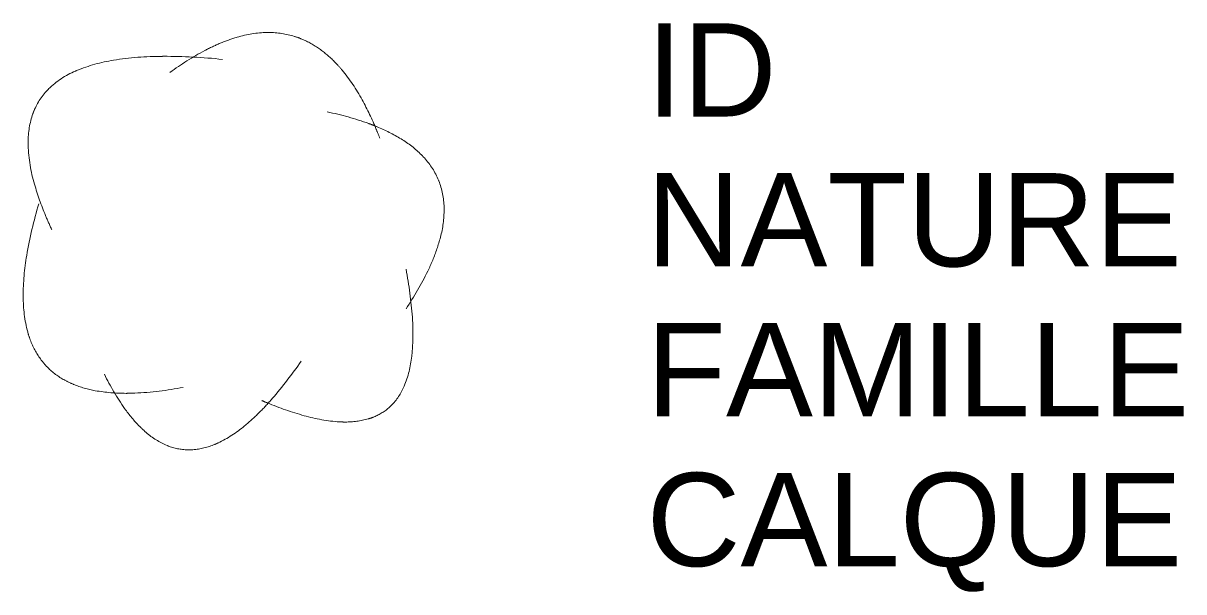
# Model space of a CAD drawing. Header units: metres. Extents: x 3121.62 to 3124.11, y 1729.4 to 1730.61.
import ezdxf

# ---------------------------------------------------------------- set-up
doc = ezdxf.new("R2010")
doc.units = ezdxf.units.M
doc.linetypes.add('Socle_Continu', pattern=[2.5, 2.5, 0])
doc.layers.add('JARDI_SCS', color=82, linetype='Socle_Continu', lineweight=13)
doc.styles.get("Standard").update_dxf_attribs({"font": 'arial.ttf'})

msp = doc.modelspace()

# ---------------------------------------------------------------- linework, layer by layer
at = {"layer": 'JARDI_SCS', "linetype": 'Socle_Continu'}
for points in [[(3122.3877, 1730.3676, 0.007667), (3122.3803, 1730.3863, 0.026874), (3122.3499, 1730.4498, 0.047786), (3122.3068, 1730.5135, 0.023985), (3122.2902, 1730.5318, 0.040407), (3122.2585, 1730.5588, 0.05708), (3122.2204, 1730.58, 0.021505), (3122.2049, 1730.5856, 0.075257), (3122.1495, 1730.594, 0.004647), (3122.146, 1730.594, 0.067031), (3122.0818, 1730.5839, 0.025669), (3122.0456, 1730.571, 0.024468), (3122.0124, 1730.5553, 0.036292), (3121.9377, 1730.5083)], [(3122.0502, 1730.5364, 0.026081), (3121.9239, 1730.543, 0.000498), (3121.9215, 1730.5429, 0.000061), (3121.9213, 1730.5429, 0.039737), (3121.8164, 1730.5346, 0.05935), (3121.7382, 1730.5126, 0.002412), (3121.7351, 1730.5113, 0.092506), (3121.6776, 1730.4731, 0.000753), (3121.6773, 1730.4728, 0.098491), (3121.6462, 1730.4263, 0.011844), (3121.6437, 1730.4199, 0.083514), (3121.6335, 1730.359, 0.009601), (3121.6336, 1730.3518, 0.062383), (3121.6472, 1730.2688, 0.027233), (3121.6708, 1730.2017, 0.012932), (3121.6846, 1730.1708)], [(3122.444, 1730.002, 0.034341), (3122.4906, 1730.0824, 0.016386), (3122.5012, 1730.1059, 0.033024), (3122.5178, 1730.155, 0.065516), (3122.5257, 1730.2153, 0.004498), (3122.5257, 1730.2195, 0.088708), (3122.5143, 1730.2762, 0.001985), (3122.5138, 1730.2774, 0.087204), (3122.4835, 1730.325, 0.010127), (3122.4771, 1730.3317, 0.060799), (3122.4334, 1730.3659, 0.037701), (3122.3819, 1730.3919, 0.012492), (3122.364, 1730.3988, 0.034867), (3122.2752, 1730.4239)], [(3121.6565, 1730.227, 0.030688), (3121.6305, 1730.1163, 0.042762), (3121.623, 1730.0286, 0.002681), (3121.6231, 1730.0231, 0.068057), (3121.634, 1729.9475, 0.027564), (3121.6404, 1729.9293, 0.0661), (3121.6635, 1729.8895, 0.02929), (3121.6757, 1729.8758, 0.071575), (3121.7114, 1729.8491, 0.024959), (3121.7311, 1729.8397, 0.055555), (3121.7777, 1729.8262, 0.042997), (3121.844, 1729.8205, 0.011964), (3121.8625, 1729.821, 0.03671), (3121.9658, 1729.8333)], [(3122.1346, 1729.8051, 0.004702), (3122.1468, 1729.7999, 0.029397), (3122.2255, 1729.7726, 0.053456), (3122.3015, 1729.7594, 0.017025), (3122.314, 1729.759, 0.067312), (3122.3626, 1729.7656, 0.029038), (3122.3754, 1729.77, 0.085197), (3122.4088, 1729.791, 0.008842), (3122.4121, 1729.7942, 0.097758), (3122.44, 1729.8359, 0.000163), (3122.44, 1729.836, 0.072483), (3122.4563, 1729.9, 0.026786), (3122.4589, 1729.949, 0.018833), (3122.4576, 1729.9835, 0.02958), (3122.444, 1730.0864)], [(3121.7971, 1729.8614, 0.039486), (3121.8406, 1729.788, 0.04359), (3121.8728, 1729.7496, 0.016585), (3121.8867, 1729.7366, 0.081902), (3121.9315, 1729.7087, 0.006579), (3121.9355, 1729.7071, 0.089308), (3121.9785, 1729.6994, 0.016983), (3121.9869, 1729.6996, 0.078527), (3122.0336, 1729.7109, 0.013117), (3122.041, 1729.7142, 0.063228), (3122.0977, 1729.7506, 0.02257), (3122.1312, 1729.7813, 0.018838), (3122.157, 1729.8091, 0.027877), (3122.219, 1729.8895)]]:
    msp.add_lwpolyline(points, format="xyb", dxfattribs=at)

# ---------------------------------------------------------------- texts
at = {"layer": 'JARDI_SCS', "linetype": 'Socle_Continu', "flags": 9}
for tag, p, s in [('ID', (3122.9597, 1730.4139), 'TP_1203'), ('NATURE', (3122.9597, 1730.0926), "Arbre d'ornement"), ('FAMILLE', (3122.9597, 1729.7713), 'Jardin'), ('CALQUE', (3122.9597, 1729.45), 'JARDI_SCS')]:
    msp.add_attdef(tag, p, s, height=0.2, dxfattribs=at)

doc.saveas('drawing.dxf')
